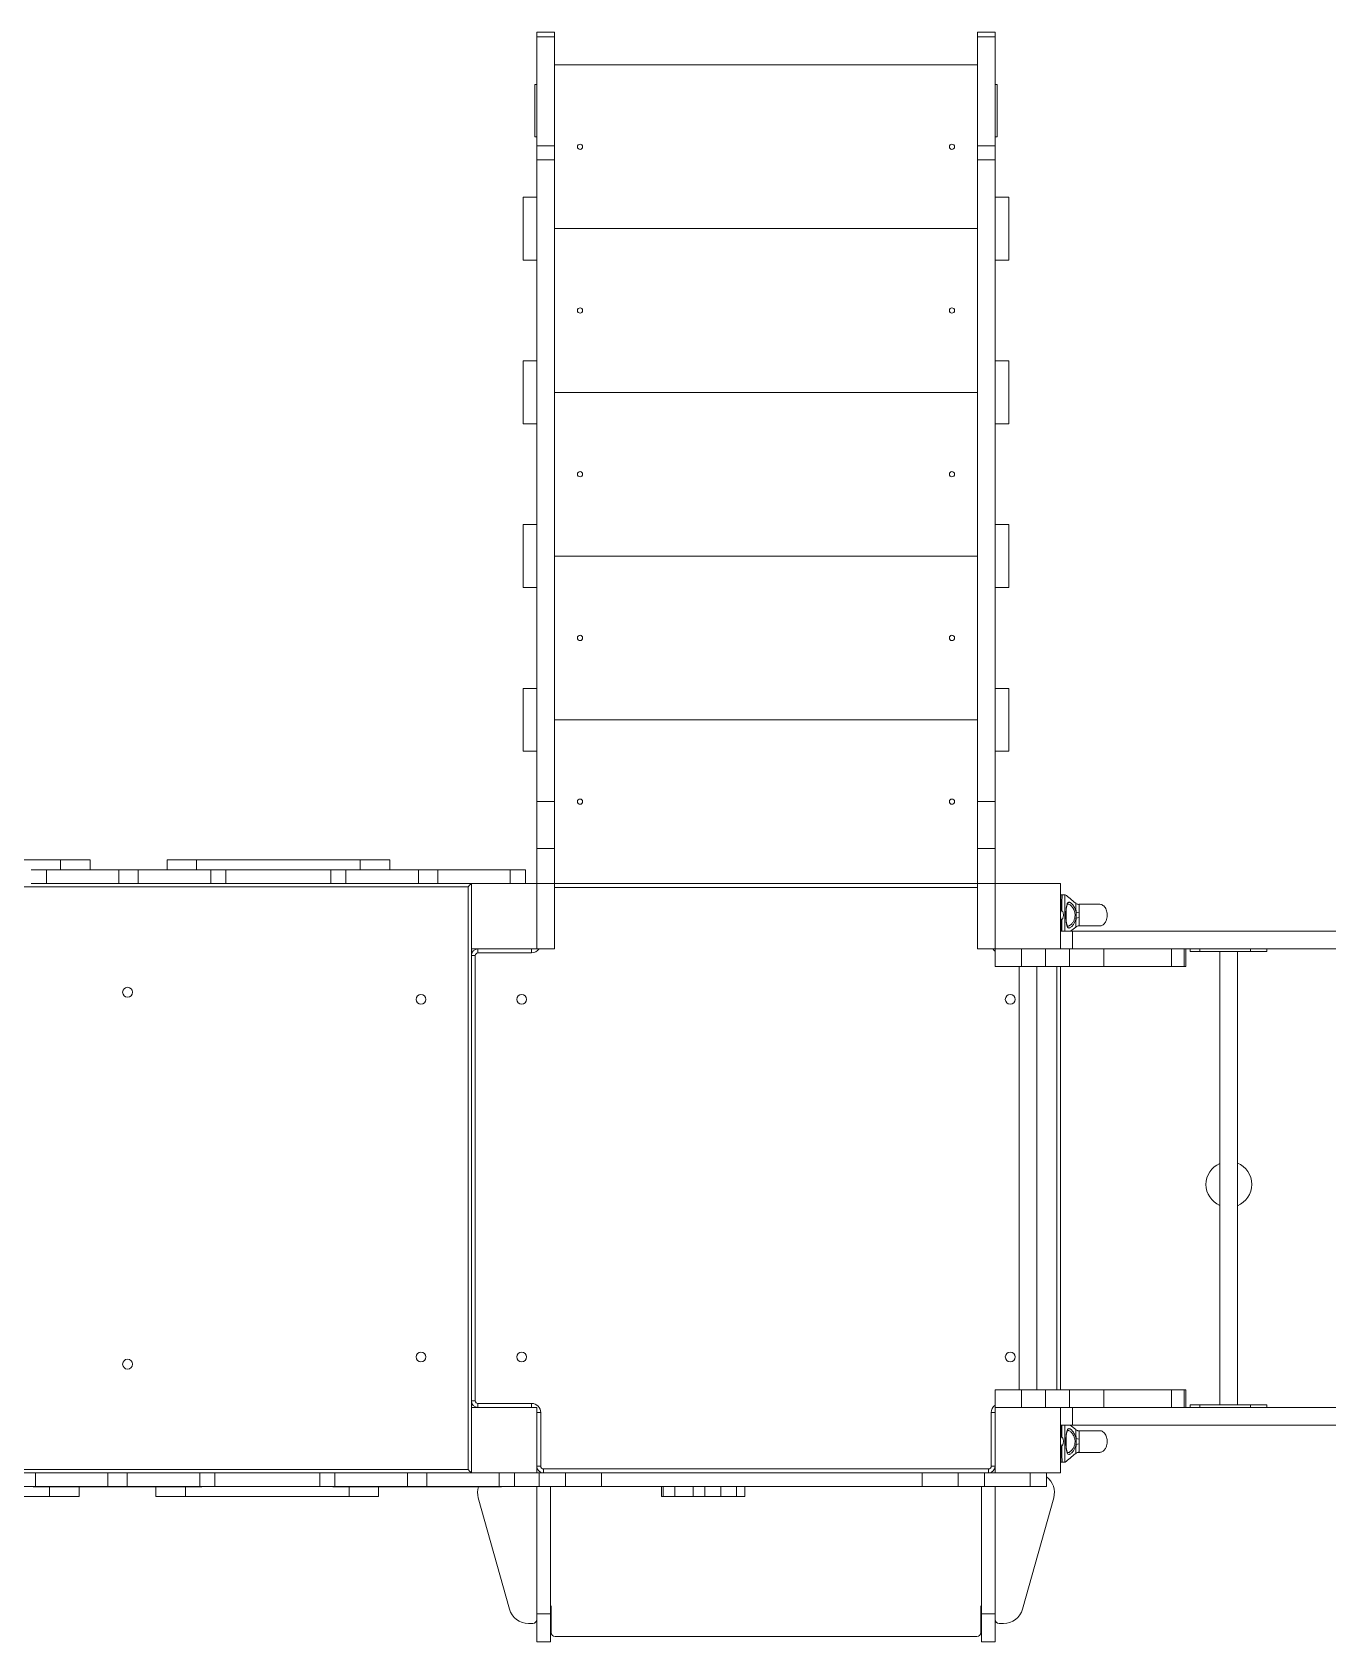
# Model space of a CAD drawing. Header units: millimetres. Extents: x -8760 to 8364, y -7998 to 7451.
# Drawn here: x -1916 to 62, y 1683 to 4141 of the extents above; entities that cross this region are included whole.
import ezdxf

# ---------------------------------------------------------------- set-up
doc = ezdxf.new("R2010")
doc.units = ezdxf.units.MM
doc.layers.add('DIKOM_ОБЪЕКТ', color=7, linetype='Continuous')

msp = doc.modelspace()

# ---------------------------------------------------------------- linework, layer by layer
at = {"layer": 'DIKOM_ОБЪЕКТ', "color": 7, "linetype": 'Continuous', "lineweight": 15}
for p, q in [((-1118.608, 4141.446), (-1145.608, 4141.446)), ((-1145.608, 4141.446), (-1145.608, 4134.164)), ((-1118.608, 4134.164), (-1145.608, 4134.164)), ((-1145.608, 3967.661), (-1145.608, 4134.164)), ((-1118.608, 4141.446), (-1118.608, 4134.164)), ((-1118.608, 3967.661), (-1118.608, 4134.164)), ((-445.608, 4141.446), (-472.608, 4141.446)), ((-472.608, 4141.446), (-472.608, 4134.164)), ((-445.608, 4134.164), (-472.608, 4134.164)), ((-472.608, 3967.661), (-472.608, 4134.164)), ((-445.608, 4141.446), (-445.608, 4134.164)), ((-445.608, 3967.661), (-445.608, 4134.164)), ((-472.608, 4091.446), (-1118.608, 4091.446)), ((-1148.608, 3981.446), (-1148.608, 4061.446)), ((-1148.608, 4061.446), (-1145.608, 4061.446)), ((-445.608, 4061.446), (-442.608, 4061.446)), ((-442.608, 4061.446), (-442.608, 3981.446)), ((-1145.608, 3981.446), (-1148.608, 3981.446)), ((-1118.608, 3967.661), (-1145.608, 3967.661)), ((-1145.608, 3967.661), (-1145.608, 3946.624)), ((-1118.608, 3967.661), (-1118.608, 3946.624)), ((-445.608, 3967.661), (-472.608, 3967.661)), ((-472.608, 3967.661), (-472.608, 3946.624)), ((-442.608, 3981.446), (-445.608, 3981.446)), ((-445.608, 3967.661), (-445.608, 3946.624)), ((-1118.608, 3946.624), (-1145.608, 3946.624)), ((-1145.608, 2966.711), (-1145.608, 3946.624)), ((-1118.608, 2966.711), (-1118.608, 3946.624)), ((-445.608, 3946.624), (-472.608, 3946.624)), ((-472.608, 2966.711), (-472.608, 3946.624)), ((-445.608, 2966.711), (-445.608, 3946.624)), ((-1145.608, 3889.449), (-1166.608, 3889.449)), ((-1166.608, 3889.449), (-1166.608, 3793.448)), ((-424.608, 3889.449), (-445.608, 3889.449)), ((-424.608, 3889.449), (-424.608, 3793.448)), ((-472.608, 3841.446), (-1118.608, 3841.446)), ((-1145.608, 3793.448), (-1166.608, 3793.448)), ((-424.608, 3793.448), (-445.608, 3793.448)), ((-1145.608, 3639.449), (-1166.608, 3639.449)), ((-1166.608, 3639.449), (-1166.608, 3543.448)), ((-424.608, 3639.449), (-445.608, 3639.449)), ((-424.608, 3639.449), (-424.608, 3543.448)), ((-472.608, 3591.446), (-1118.608, 3591.446)), ((-1145.608, 3543.448), (-1166.608, 3543.448)), ((-424.608, 3543.448), (-445.608, 3543.448)), ((-1145.608, 3389.449), (-1166.608, 3389.449)), ((-1166.608, 3389.449), (-1166.608, 3293.448)), ((-424.608, 3389.449), (-445.608, 3389.449)), ((-424.608, 3389.449), (-424.608, 3293.448)), ((-472.608, 3341.446), (-1118.608, 3341.446)), ((-1145.608, 3293.448), (-1166.608, 3293.448)), ((-424.608, 3293.448), (-445.608, 3293.448)), ((-1145.608, 3139.449), (-1166.608, 3139.449)), ((-1166.608, 3139.449), (-1166.608, 3043.448)), ((-424.608, 3139.449), (-445.608, 3139.449)), ((-424.608, 3139.449), (-424.608, 3043.448)), ((-472.608, 3091.446), (-1118.608, 3091.446)), ((-1145.608, 3043.448), (-1166.608, 3043.448)), ((-424.608, 3043.448), (-445.608, 3043.448)), ((-1118.608, 2966.711), (-1145.608, 2966.711)), ((-1145.608, 2966.711), (-1145.608, 2895.031)), ((-1118.608, 2966.711), (-1118.608, 2895.031)), ((-445.608, 2966.711), (-472.608, 2966.711)), ((-472.608, 2966.711), (-472.608, 2895.031)), ((-445.608, 2966.711), (-445.608, 2895.031)), ((-2122.831, 2877.446), (-1872.831, 2877.446)), ((-1872.831, 2877.446), (-1827.831, 2877.446)), ((-1872.831, 2877.446), (-1872.831, 2862.546)), ((-1827.831, 2862.546), (-1827.831, 2877.446)), ((-1710.331, 2877.446), (-1710.331, 2862.546)), ((-1710.331, 2877.446), (-1665.331, 2877.446)), ((-1665.331, 2877.446), (-1415.331, 2877.446)), ((-1665.331, 2877.446), (-1665.331, 2862.546)), ((-1415.331, 2877.446), (-1370.331, 2877.446)), ((-1415.331, 2877.446), (-1415.331, 2862.546)), ((-1370.331, 2862.546), (-1370.331, 2877.446)), ((-1118.608, 2895.031), (-1145.608, 2895.031)), ((-1145.608, 2895.031), (-1145.608, 2841.446)), ((-1118.608, 2895.031), (-1118.608, 2841.446)), ((-445.608, 2895.031), (-472.608, 2895.031)), ((-472.608, 2895.031), (-472.608, 2841.446)), ((-445.608, 2895.031), (-445.608, 2841.446)), ((-1917.831, 2862.446), (-1894.539, 2862.446)), ((-1897.831, 2862.546), (-1897.831, 2862.446)), ((-1897.831, 2862.546), (-1798.415, 2862.546)), ((-1894.539, 2862.446), (-1894.539, 2841.446)), ((-1894.539, 2862.446), (-1783.748, 2862.446)), ((-1798.415, 2862.546), (-1798.415, 2862.446)), ((-1798.415, 2862.546), (-1739.747, 2862.546)), ((-1783.748, 2862.446), (-1783.748, 2841.446)), ((-1783.748, 2862.446), (-1754.414, 2862.446)), ((-1754.414, 2862.446), (-1754.414, 2841.446)), ((-1754.414, 2862.446), (-1643.623, 2862.446)), ((-1739.747, 2862.546), (-1739.747, 2862.446)), ((-1739.747, 2862.546), (-1640.331, 2862.546)), ((-1643.623, 2862.446), (-1643.623, 2841.446)), ((-1643.623, 2862.446), (-1620.331, 2862.446)), ((-1640.331, 2862.546), (-1640.331, 2862.446)), ((-1620.331, 2862.446), (-1620.331, 2841.446)), ((-1620.331, 2862.446), (-1460.331, 2862.446)), ((-1460.331, 2862.446), (-1460.331, 2841.446)), ((-1460.331, 2862.446), (-1437.039, 2862.446)), ((-1440.331, 2862.546), (-1340.915, 2862.546)), ((-1440.331, 2862.546), (-1440.331, 2862.446)), ((-1437.039, 2862.446), (-1437.039, 2841.446)), ((-1437.039, 2862.446), (-1326.248, 2862.446)), ((-1340.915, 2862.546), (-1340.915, 2862.446)), ((-1340.915, 2862.546), (-1282.247, 2862.546)), ((-1326.248, 2862.446), (-1326.248, 2841.446)), ((-1326.248, 2862.446), (-1296.914, 2862.446)), ((-1296.914, 2862.446), (-1296.914, 2841.446)), ((-1296.914, 2862.446), (-1186.123, 2862.446)), ((-1282.247, 2862.546), (-1282.247, 2862.446)), ((-1282.247, 2862.546), (-1182.831, 2862.546)), ((-1186.123, 2862.446), (-1186.123, 2841.446)), ((-1186.123, 2862.446), (-1162.831, 2862.446)), ((-1182.831, 2862.546), (-1182.831, 2862.446)), ((-1162.831, 2862.446), (-1162.831, 2841.446)), ((-1162.831, 2862.446), (-1162.831, 2841.446)), ((-1250.608, 2836.446), (-2740.608, 2836.446)), ((-1917.831, 2841.446), (-1894.539, 2841.446)), ((-1894.539, 2841.446), (-1783.748, 2841.446)), ((-1783.748, 2841.446), (-1754.414, 2841.446)), ((-1754.414, 2841.446), (-1643.623, 2841.446)), ((-1643.623, 2841.446), (-1620.331, 2841.446)), ((-1620.331, 2841.446), (-1460.331, 2841.446)), ((-1460.331, 2841.446), (-1437.039, 2841.446)), ((-1437.039, 2841.446), (-1326.248, 2841.446)), ((-1326.248, 2841.446), (-1296.914, 2841.446)), ((-1296.914, 2841.446), (-1245.608, 2841.446)), ((-1250.608, 1946.446), (-1250.608, 2836.446)), ((-1245.608, 2841.446), (-1245.608, 2741.446)), ((-1145.608, 2841.446), (-1245.608, 2841.446)), ((-1118.608, 2841.446), (-1145.608, 2841.446)), ((-1145.608, 2741.446), (-1145.608, 2841.446)), ((-1118.608, 2841.446), (-1118.608, 2741.446)), ((-1118.608, 2841.446), (-472.608, 2841.446)), ((-472.608, 2835.446), (-1118.608, 2835.446)), ((-445.608, 2841.446), (-472.608, 2841.446)), ((-472.608, 2841.446), (-472.608, 2741.446)), ((-445.608, 2841.446), (-445.608, 2741.446)), ((-345.608, 2841.446), (-445.608, 2841.446)), ((-345.608, 2741.446), (-345.608, 2841.446)), ((-345.108, 2824.351), (-345.108, 2799.709)), ((-345.108, 2824.351), (-343.112, 2824.351)), ((-343.923, 2799.709), (-345.108, 2799.709)), ((-345.108, 2786.541), (-343.923, 2786.541)), ((-345.108, 2786.541), (-345.108, 2768.446)), ((-345.608, 2768.446), (-327.451, 2768.446)), ((-330.549, 2768.446), (-322.629, 2774.968)), ((-327.451, 2768.446), (-327.451, 2741.446)), ((-327.451, 2768.446), (1036.234, 2768.446)), ((-317.839, 2776.713), (-317.894, 2776.735)), ((-1245.608, 2741.446), (-1145.608, 2741.446)), ((-1245.608, 2741.446), (-1245.608, 2041.446)), ((-1239.608, 2731.446), (-1245.608, 2731.446)), ((-1239.608, 2731.446), (-1239.608, 2051.446)), ((-1235.608, 2735.446), (-1235.608, 2741.446)), ((-1153.608, 2735.446), (-1235.608, 2735.446)), ((-1153.608, 2735.446), (-1153.608, 2741.446)), ((-1118.608, 2741.446), (-1145.608, 2741.446)), ((-445.608, 2741.446), (-472.608, 2741.446)), ((-445.608, 2714.446), (-445.608, 2741.446)), ((-445.608, 2741.446), (-345.608, 2741.446)), ((-405.608, 2714.446), (-405.608, 2741.446)), ((-368.712, 2714.446), (-368.712, 2741.446)), ((-345.608, 2741.446), (-332.038, 2741.446)), ((-332.038, 2714.446), (-332.038, 2741.446)), ((-332.038, 2741.446), (-281.242, 2741.446)), ((-281.242, 2741.446), (984.545, 2741.446)), ((-279.695, 2714.446), (-279.695, 2741.446)), ((-176.515, 2714.446), (-176.515, 2741.446)), ((-156.898, 2714.446), (-156.898, 2741.446)), ((-154.588, 2714.446), (-154.588, 2741.446)), ((-147.861, 2741.446), (-147.861, 2737.446)), ((-147.861, 2737.446), (-133.022, 2737.446)), ((-133.022, 2741.446), (-133.022, 2737.446)), ((-133.022, 2737.446), (-55.732, 2737.446)), ((-102.716, 2737.446), (-102.716, 2045.446)), ((-75.716, 2045.446), (-75.716, 2737.446)), ((-55.732, 2741.446), (-55.732, 2737.446)), ((-55.732, 2737.446), (-30.571, 2737.446)), ((-30.571, 2737.446), (-30.571, 2741.446)), ((-405.608, 2714.446), (-445.608, 2714.446)), ((-409.108, 2714.446), (-409.108, 2068.446)), ((-405.608, 2714.446), (-368.712, 2714.446)), ((-382.108, 2068.446), (-382.108, 2714.446)), ((-368.712, 2714.446), (-332.038, 2714.446)), ((-351.608, 2068.446), (-351.608, 2714.446)), ((-345.608, 2714.446), (-345.608, 2068.446)), ((-332.038, 2714.446), (-279.695, 2714.446)), ((-176.515, 2714.446), (-279.695, 2714.446)), ((-156.898, 2714.446), (-176.515, 2714.446)), ((-154.588, 2714.446), (-156.898, 2714.446)), ((-445.608, 2041.446), (-445.608, 2068.446)), ((-405.608, 2068.446), (-445.608, 2068.446)), ((-405.608, 2041.446), (-405.608, 2068.446)), ((-405.608, 2068.446), (-368.712, 2068.446)), ((-368.712, 2041.446), (-368.712, 2068.446)), ((-368.712, 2068.446), (-332.038, 2068.446)), ((-332.038, 2041.446), (-332.038, 2068.446)), ((-332.038, 2068.446), (-279.695, 2068.446)), ((-279.695, 2041.446), (-279.695, 2068.446)), ((-176.515, 2068.446), (-279.695, 2068.446)), ((-176.515, 2041.446), (-176.515, 2068.446)), ((-156.898, 2068.446), (-176.515, 2068.446)), ((-156.898, 2041.446), (-156.898, 2068.446)), ((-154.588, 2068.446), (-156.898, 2068.446)), ((-154.588, 2041.446), (-154.588, 2068.446)), ((-1239.608, 2051.446), (-1245.608, 2051.446)), ((-1145.608, 2041.446), (-1245.608, 2041.446)), ((-1245.608, 2041.446), (-1245.608, 1941.446)), ((-1235.608, 2047.446), (-1153.608, 2047.446)), ((-1235.608, 2047.446), (-1235.608, 2041.446)), ((-1153.608, 2047.446), (-1153.608, 2041.446)), ((-1145.608, 1941.446), (-1145.608, 2041.446)), ((-445.608, 2041.446), (-445.608, 1941.446)), ((-345.608, 2041.446), (-445.608, 2041.446)), ((-345.608, 2041.446), (-332.038, 2041.446)), ((-345.608, 1941.446), (-345.608, 2041.446)), ((-332.038, 2041.446), (-281.242, 2041.446)), ((-327.451, 2041.446), (-327.451, 2014.446)), ((-281.242, 2041.446), (984.545, 2041.446)), ((-147.861, 2045.446), (-147.861, 2041.446)), ((-147.861, 2045.446), (-133.022, 2045.446)), ((-133.022, 2045.446), (-133.022, 2041.446)), ((-133.022, 2045.446), (-55.732, 2045.446)), ((-55.732, 2045.446), (-55.732, 2041.446)), ((-55.732, 2045.446), (-30.571, 2045.446)), ((-30.571, 2041.446), (-30.571, 2045.446)), ((-1139.608, 2033.446), (-1145.608, 2033.446)), ((-1139.608, 2033.446), (-1139.608, 1951.446)), ((-451.608, 1951.446), (-451.608, 2033.446)), ((-445.608, 2033.446), (-451.608, 2033.446)), ((-345.608, 2014.446), (-327.451, 2014.446)), ((-345.108, 2014.446), (-345.108, 1995.865)), ((-343.923, 1995.865), (-345.108, 1995.865)), ((-322.607, 2007.428), (-331.117, 2014.446)), ((-327.451, 2014.446), (1036.234, 2014.446)), ((-345.108, 1982.697), (-345.108, 1957.989)), ((-345.108, 1982.697), (-343.923, 1982.697)), ((-317.839, 1972.869), (-317.894, 1972.891)), ((-2740.608, 1946.446), (-1250.608, 1946.446)), ((-1139.608, 1951.446), (-1145.608, 1951.446)), ((-1135.608, 1947.446), (-455.608, 1947.446)), ((-1135.608, 1941.446), (-1135.608, 1947.446)), ((-455.608, 1941.446), (-455.608, 1947.446)), ((-445.608, 1951.446), (-451.608, 1951.446)), ((-343.104, 1957.989), (-345.108, 1957.989)), ((-1911.41, 1941.446), (-1934.702, 1941.446)), ((-1911.41, 1920.446), (-1934.702, 1920.446)), ((-1914.702, 1920.346), (-1914.702, 1920.446)), ((-1815.286, 1920.346), (-1914.702, 1920.346)), ((-1911.41, 1920.446), (-1911.41, 1941.446)), ((-1800.619, 1941.446), (-1911.41, 1941.446)), ((-1800.619, 1920.446), (-1911.41, 1920.446)), ((-1889.702, 1905.446), (-1889.702, 1920.346)), ((-1844.702, 1905.446), (-1844.702, 1920.346)), ((-1815.286, 1920.346), (-1815.286, 1920.446)), ((-1756.618, 1920.346), (-1815.286, 1920.346)), ((-1800.619, 1920.446), (-1800.619, 1941.446)), ((-1771.285, 1941.446), (-1800.619, 1941.446)), ((-1771.285, 1920.446), (-1800.619, 1920.446)), ((-1771.285, 1920.446), (-1771.285, 1941.446)), ((-1660.494, 1941.446), (-1771.285, 1941.446)), ((-1660.494, 1920.446), (-1771.285, 1920.446)), ((-1756.618, 1920.346), (-1756.618, 1920.446)), ((-1657.202, 1920.346), (-1756.618, 1920.346)), ((-1727.202, 1920.346), (-1727.202, 1905.446)), ((-1682.202, 1905.446), (-1682.202, 1920.346)), ((-1660.494, 1920.446), (-1660.494, 1941.446)), ((-1637.202, 1941.446), (-1660.494, 1941.446)), ((-1637.202, 1920.446), (-1660.494, 1920.446)), ((-1657.202, 1920.346), (-1657.202, 1920.446)), ((-1637.202, 1920.446), (-1637.202, 1941.446)), ((-1477.202, 1941.446), (-1637.202, 1941.446)), ((-1477.202, 1920.446), (-1637.202, 1920.446)), ((-1477.202, 1920.446), (-1477.202, 1941.446)), ((-1453.91, 1941.446), (-1477.202, 1941.446)), ((-1453.91, 1920.446), (-1477.202, 1920.446)), ((-1457.202, 1920.346), (-1457.202, 1920.446)), ((-1357.786, 1920.346), (-1457.202, 1920.346)), ((-1453.91, 1920.446), (-1453.91, 1941.446)), ((-1343.119, 1941.446), (-1453.91, 1941.446)), ((-1343.119, 1920.446), (-1453.91, 1920.446)), ((-1432.202, 1905.446), (-1432.202, 1920.346)), ((-1387.202, 1905.446), (-1387.202, 1920.346)), ((-1357.786, 1920.346), (-1357.786, 1920.446)), ((-1299.118, 1920.346), (-1357.786, 1920.346)), ((-1343.119, 1920.446), (-1343.119, 1941.446)), ((-1313.785, 1941.446), (-1343.119, 1941.446)), ((-1313.785, 1920.446), (-1343.119, 1920.446)), ((-1313.785, 1920.446), (-1313.785, 1941.446)), ((-1245.608, 1941.446), (-1313.785, 1941.446)), ((-1202.994, 1920.446), (-1313.785, 1920.446)), ((-1299.118, 1920.346), (-1299.118, 1920.446)), ((-1199.702, 1920.346), (-1299.118, 1920.346)), ((-1245.608, 1941.446), (-1145.608, 1941.446)), ((-1202.994, 1920.446), (-1202.994, 1941.446)), ((-1179.702, 1920.446), (-1202.994, 1920.446)), ((-1199.702, 1920.346), (-1199.702, 1920.446)), ((-1179.702, 1920.446), (-1179.702, 1941.446)), ((-1141.99, 1920.446), (-1179.702, 1920.446)), ((-1141.99, 1941.446), (-1145.608, 1941.446)), ((-1145.608, 1920.446), (-1145.608, 1726.13)), ((-1141.99, 1941.446), (-1141.99, 1920.446)), ((-1141.99, 1941.446), (-1101.99, 1941.446)), ((-1141.99, 1920.446), (-1101.99, 1920.446)), ((-1124.608, 1920.446), (-1124.608, 1726.13)), ((-1101.99, 1941.446), (-1101.99, 1920.446)), ((-1046.719, 1941.446), (-1101.99, 1941.446)), ((-1046.719, 1920.446), (-1101.99, 1920.446)), ((-1046.719, 1941.446), (-1046.719, 1920.446)), ((-1046.719, 1941.446), (-557.261, 1941.446)), ((-1046.719, 1920.446), (-557.261, 1920.446)), ((-955.312, 1920.446), (-955.312, 1905.446)), ((-952.622, 1905.446), (-952.622, 1920.446)), ((-934.735, 1905.446), (-934.735, 1920.446)), ((-907.022, 1905.446), (-907.022, 1920.446)), ((-889.153, 1905.446), (-889.153, 1920.446)), ((-864.594, 1905.446), (-864.594, 1920.446)), ((-840.805, 1905.446), (-840.805, 1920.446)), ((-827.733, 1905.446), (-827.733, 1920.446)), ((-557.261, 1941.446), (-557.261, 1920.446)), ((-501.99, 1941.446), (-557.261, 1941.446)), ((-501.99, 1920.446), (-557.261, 1920.446)), ((-501.99, 1941.446), (-501.99, 1920.446)), ((-501.99, 1941.446), (-461.99, 1941.446)), ((-501.99, 1920.446), (-461.99, 1920.446)), ((-466.608, 1920.446), (-466.608, 1726.13)), ((-461.99, 1941.446), (-461.99, 1920.446)), ((-445.608, 1941.446), (-461.99, 1941.446)), ((-391.99, 1920.446), (-461.99, 1920.446)), ((-445.608, 1941.446), (-345.608, 1941.446)), ((-445.608, 1920.446), (-445.608, 1726.13)), ((-391.99, 1941.446), (-391.99, 1920.446)), ((-366.99, 1920.446), (-391.99, 1920.446)), ((-366.99, 1941.446), (-366.99, 1920.446)), ((-1889.702, 1905.446), (-2139.702, 1905.446)), ((-1844.702, 1905.446), (-1889.702, 1905.446)), ((-1682.202, 1905.446), (-1727.202, 1905.446)), ((-1432.202, 1905.446), (-1682.202, 1905.446)), ((-1387.202, 1905.446), (-1432.202, 1905.446)), ((-1234.944, 1903.357), (-1187.344, 1733.357)), ((-952.622, 1905.446), (-955.312, 1905.446)), ((-934.735, 1905.446), (-952.622, 1905.446)), ((-907.022, 1905.446), (-934.735, 1905.446)), ((-889.153, 1905.446), (-907.022, 1905.446)), ((-864.594, 1905.446), (-889.153, 1905.446)), ((-840.805, 1905.446), (-864.594, 1905.446)), ((-827.733, 1905.446), (-840.805, 1905.446)), ((-356.273, 1903.357), (-403.873, 1733.357)), ((-1145.608, 1726.13), (-1124.608, 1726.13)), ((-1145.608, 1683.446), (-1145.608, 1726.13)), ((-1124.608, 1683.446), (-1124.608, 1726.13)), ((-1123.608, 1697.446), (-1123.608, 1735.446)), ((-467.608, 1697.446), (-467.608, 1735.446)), ((-466.608, 1726.13), (-445.608, 1726.13)), ((-466.608, 1683.446), (-466.608, 1726.13)), ((-445.608, 1683.446), (-445.608, 1726.13)), ((-1151.608, 1711.446), (-1158.455, 1711.446)), ((-439.608, 1711.446), (-432.762, 1711.446)), ((-1145.608, 1683.446), (-1124.608, 1683.446)), ((-473.608, 1691.446), (-1117.608, 1691.446)), ((-466.608, 1683.446), (-445.608, 1683.446))]:
    msp.add_line(p, q, dxfattribs=at)
at = {"layer": 'DIKOM_ОБЪЕКТ', "color": 7, "linetype": 'Continuous', "lineweight": 15, "flags": 128}
for points in [[(-1250.608, 2836.446), (-1249.633, 2837.421), (-1248.695, 2838.359), (-1247.831, 2839.224), (-1247.073, 2839.982), (-1246.451, 2840.603), (-1245.989, 2841.065), (-1245.704, 2841.35), (-1245.608, 2841.446)], [(-1245.608, 1941.446), (-1245.704, 1941.542), (-1245.989, 1941.826), (-1246.451, 1942.288), (-1247.073, 1942.91), (-1247.831, 1943.668), (-1248.695, 1944.532), (-1249.633, 1945.47), (-1250.608, 1946.446)]]:
    msp.add_lwpolyline(points, dxfattribs=at)
at = {"layer": 'DIKOM_ОБЪЕКТ', "color": 7, "linetype": 'Continuous', "lineweight": 15}
for centre, radius in [((-1079.608, 3966.446), 4), ((-511.608, 3966.446), 4), ((-1079.608, 3716.446), 4), ((-511.608, 3716.446), 4), ((-1079.608, 3466.446), 4), ((-511.608, 3466.446), 4), ((-1079.608, 3216.446), 4), ((-511.608, 3216.446), 4), ((-1079.608, 2966.446), 4), ((-511.608, 2966.446), 4), ((-1770.608, 2675.446), 7.5), ((-1322.608, 2664.446), 7.5), ((-1168.608, 2664.446), 7.5), ((-422.608, 2664.446), 7.5), ((-1770.608, 2107.446), 7.5), ((-1322.608, 2118.446), 7.5), ((-1168.608, 2118.446), 7.5), ((-422.608, 2118.446), 7.5)]:
    msp.add_circle(centre, radius, dxfattribs=at)
for centre, radius, start, end in [((-316.664, 2769.666), 19.784, 91.793786, 106.075233), ((-316.657, 2816.569), 19.767, 253.890787, 268.187922), ((-1235.608, 2731.446), 10, 90, 180), ((-1235.608, 2731.446), 4, 90, 180), ((-1153.608, 2749.446), 14, 270, 325.150095), ((-437.608, 2749.446), 14, 214.849905, 235.150095), ((-88.654, 2381.906), 35, 113.688044, 246.311956), ((-88.654, 2381.906), 35, 291.695295, 68.304705), ((-1235.608, 2051.446), 10, 180, 270), ((-1235.608, 2051.446), 4, 180, 270), ((-1153.608, 2033.446), 14, 0, 90), ((-437.608, 2033.446), 14, 124.849905, 180), ((-316.661, 2012.684), 19.727, 253.870633, 268.197105), ((-316.664, 1965.822), 19.784, 91.793786, 106.075233), ((-1135.608, 1951.446), 10, 180, 270), ((-1135.608, 1951.446), 4, 180, 270), ((-455.608, 1951.446), 4, 270, 0), ((-455.608, 1951.446), 10, 270, 0), ((-1206.055, 1911.446), 30, 162.742495, 195.642246), ((-385.162, 1911.446), 30, 344.357754, 52.718271), ((-1158.455, 1741.446), 30, 195.642246, 270), ((-1129.608, 1735.446), 6, 0, 33.55731), ((-461.608, 1735.446), 6, 146.442896, 180), ((-432.762, 1741.446), 30, 270, 344.357754), ((-1151.608, 1717.446), 6, 270, 0), ((-1117.608, 1697.446), 6, 180, 270), ((-473.608, 1697.446), 6, 270, 0), ((-439.608, 1717.446), 6, 180, 270)]:
    msp.add_arc(centre, radius, start, end, dxfattribs=at)
for points, knots in [([(-345.608, 2824.351), (-345.608, 2824.351), (-345.608, 2824.351), (-345.593, 2824.351), (-345.538, 2824.351), (-345.465, 2824.351), (-345.385, 2824.351), (-345.292, 2824.351), (-345.222, 2824.351), (-345.156, 2824.351), (-345.122, 2824.351), (-345.109, 2824.351), (-345.108, 2824.351)], [0, 0, 0, 0, 0.02008869, 0.31567575, 0.521915096, 0.667203346, 0.820893171, 0.882507854, 0.944445532, 0.978903743, 0.998206376, 1, 1, 1, 1]), ([(-343.923, 2799.709), (-343.912, 2801.195), (-343.891, 2804.166), (-343.832, 2808.677), (-343.745, 2813.121), (-343.62, 2817.286), (-343.456, 2820.74), (-343.284, 2823.033), (-343.156, 2824.015), (-343.112, 2824.351)], [0, 0, 0, 0, 0.13356075, 0.26710976, 0.42913457, 0.59115763, 0.75333378, 0.91551384, 1, 1, 1, 1]), ([(-343.112, 2824.351), (-342.903, 2824.351), (-342.433, 2824.351), (-341.655, 2824.351), (-340.626, 2824.351), (-339.657, 2824.351), (-339.265, 2824.351), (-339.046, 2824.351)], [0, 0, 0, 0, 0.07027318, 0.15838617, 0.3043244, 0.61159616, 1, 1, 1, 1]), ([(-339.046, 2824.351), (-339.041, 2823.981), (-339.03, 2823.24), (-339.073, 2821.237), (-339.124, 2818.567), (-339.182, 2815.223), (-339.233, 2811.319), (-339.275, 2806.974), (-339.305, 2802.272), (-339.323, 2797.552), (-339.328, 2792.735), (-339.321, 2787.924), (-339.301, 2783.033), (-339.268, 2778.397), (-339.224, 2774.143), (-339.177, 2770.769), (-339.148, 2769.089), (-339.136, 2768.446)], [0, 0, 0, 0, 0.06751511, 0.13502911, 0.20513422, 0.27522727, 0.34449144, 0.41375364, 0.4826, 0.55144277, 0.61164755, 0.68039091, 0.74913434, 0.81815231, 0.88717901, 0.9568057, 1, 1, 1, 1]), ([(-339.046, 2824.351), (-338.879, 2824.351), (-338.555, 2824.351), (-338.498, 2824.351), (-338.471, 2824.351)], [0, 0, 0, 0, 0.51530014, 1, 1, 1, 1]), ([(-322.607, 2811.272), (-325.523, 2813.677), (-330.874, 2818.088), (-336.092, 2822.397), (-338.466, 2824.357)], [0, 0, 0, 0, 0.54511407, 1, 1, 1, 1]), ([(-322.142, 2788.677), (-322.188, 2788.423), (-322.389, 2787.325), (-322.881, 2785.436), (-323.75, 2783.062), (-324.848, 2780.812), (-326.201, 2778.64), (-327.748, 2776.681), (-329.433, 2775.029), (-331.101, 2773.867), (-332.152, 2773.51), (-333.1, 2773.421), (-333.956, 2773.571), (-334.953, 2774.45), (-335.745, 2775.923), (-336.344, 2777.83), (-336.808, 2780.18), (-337.149, 2782.833), (-337.392, 2785.786), (-337.541, 2788.899), (-337.606, 2792.151), (-337.589, 2795.394), (-337.49, 2798.601), (-337.308, 2801.626), (-337.032, 2804.445), (-336.658, 2806.93), (-336.168, 2809.06), (-335.556, 2810.743), (-334.797, 2811.965), (-333.884, 2812.68), (-332.793, 2812.883), (-331.844, 2812.643), (-330.781, 2812.146), (-329.593, 2811.353), (-327.875, 2809.723), (-326.093, 2807.499), (-324.541, 2804.92), (-323.33, 2802.161), (-322.568, 2799.765), (-322.258, 2798.175), (-322.141, 2797.578)], [0, 0, 0, 0, 0.00675386, 0.02911813, 0.05196403, 0.07700622, 0.10253689, 0.13245912, 0.16311922, 0.19573247, 0.22949621, 0.23127915, 0.26255348, 0.29499402, 0.32360618, 0.35311799, 0.38070564, 0.40909308, 0.43635986, 0.46439339, 0.49154226, 0.51944664, 0.54653298, 0.57437546, 0.60141659, 0.6292041, 0.6562116, 0.68397161, 0.71104598, 0.73887978, 0.76644661, 0.79478185, 0.80235095, 0.83295432, 0.86444361, 0.89760489, 0.93178816, 0.95760948, 0.98407219, 1, 1, 1, 1]), ([(-334.726, 2776.128), (-334.741, 2776.128), (-334.841, 2776.124), (-334.868, 2776.145), (-335.039, 2776.242), (-335.31, 2776.563), (-335.652, 2777.184), (-336.004, 2778.104), (-336.337, 2779.309), (-336.636, 2780.801), (-336.893, 2782.537), (-337.102, 2784.493), (-337.262, 2786.63), (-337.374, 2788.893), (-337.435, 2791.244), (-337.448, 2793.635), (-337.414, 2796.017), (-337.33, 2798.349), (-337.197, 2800.58), (-337.012, 2802.668), (-336.775, 2804.569), (-336.49, 2806.237), (-336.158, 2807.633), (-335.795, 2808.733), (-335.431, 2809.497), (-335.112, 2809.937), (-334.89, 2810.101), (-334.879, 2810.116), (-334.757, 2810.116), (-334.707, 2810.117)], [0, 0, 0, 0, 0.00791643, 0.05288535, 0.09005544, 0.12272847, 0.15757579, 0.19276998, 0.22953144, 0.26733311, 0.3061121, 0.34589552, 0.38598601, 0.42666409, 0.46738533, 0.50817046, 0.54924423, 0.58994555, 0.63081451, 0.67124191, 0.71134357, 0.75106074, 0.78940174, 0.82745384, 0.86375366, 0.89881317, 0.93492099, 0.97332496, 1, 1, 1, 1]), ([(-334.717, 2776.187), (-334.602, 2776.169), (-334.051, 2776.081), (-332.848, 2776.558), (-331.215, 2777.528), (-329.533, 2778.968), (-328.014, 2780.632), (-326.669, 2782.499), (-325.587, 2784.414), (-324.722, 2786.466), (-324.083, 2788.605), (-323.69, 2790.887), (-323.553, 2793.336), (-323.743, 2795.869), (-324.099, 2797.601), (-324.568, 2799.288), (-325.159, 2800.931), (-326.355, 2803.291), (-327.89, 2805.501), (-329.641, 2807.396), (-331.342, 2808.808), (-332.531, 2809.516), (-333.59, 2809.955), (-334.215, 2810.169), (-334.642, 2810.102), (-334.704, 2810.092)], [0, 0, 0, 0, 0.01610103, 0.07735359, 0.13865582, 0.19442852, 0.25019886, 0.29590346, 0.34158154, 0.38168582, 0.42174878, 0.46216338, 0.50256054, 0.54746562, 0.59240672, 0.59539647, 0.64193677, 0.68852924, 0.74992827, 0.81138169, 0.86879653, 0.92619149, 0.94016593, 0.99144092, 1, 1, 1, 1]), ([(-317.904, 2809.607), (-318.063, 2809.595), (-318.738, 2809.544), (-319.914, 2809.778), (-321.249, 2810.255), (-322.175, 2810.784), (-322.549, 2811.11), (-322.658, 2811.204)], [0, 0, 0, 0, 0.0872467, 0.37200491, 0.64197609, 0.8959311, 1, 1, 1, 1]), ([(-322.141, 2797.578), (-322.148, 2798.502), (-322.16, 2800.365), (-322.195, 2803.053), (-322.249, 2805.619), (-322.323, 2807.723), (-322.413, 2809.349), (-322.521, 2810.654), (-322.633, 2811.4), (-322.64, 2811.248), (-322.641, 2811.224)], [0, 0, 0, 0, 0.14015273, 0.28251327, 0.42624109, 0.57411401, 0.68164351, 0.7926068, 0.9674586, 1, 1, 1, 1]), ([(-317.904, 2809.602), (-317.898, 2809.613), (-317.889, 2809.631), (-317.882, 2809.618), (-317.879, 2809.612)], [0, 0, 0, 0, 0.560485457, 1, 1, 1, 1]), ([(-317.879, 2809.612), (-317.766, 2809.542), (-317.529, 2809.395), (-317.363, 2807.932), (-317.315, 2805.863), (-317.298, 2803.523), (-317.288, 2800.679), (-317.284, 2798.345), (-317.282, 2796.812)], [0, 0, 0, 0, 0.14477448, 0.30409725, 0.49851151, 0.62448568, 0.75341124, 1, 1, 1, 1]), ([(-285.608, 2809.625), (-285.688, 2809.625), (-285.841, 2809.625), (-286.985, 2809.625), (-288.593, 2809.625), (-290.542, 2809.625), (-292.666, 2809.625), (-294.841, 2809.625), (-296.962, 2809.625), (-298.955, 2809.625), (-300.765, 2809.625), (-302.522, 2809.625), (-304.484, 2809.625), (-307.285, 2809.625), (-311.254, 2809.625), (-314.955, 2809.625), (-317.399, 2809.625), (-317.878, 2809.625)], [0, 0, 0, 0, 0.11669447, 0.22399603, 0.32105831, 0.40769233, 0.484077, 0.55066707, 0.60812816, 0.65711403, 0.69825653, 0.73238341, 0.77064353, 0.81823893, 0.893648, 0.97916728, 1, 1, 1, 1]), ([(-285.608, 2776.625), (-284.934, 2776.68), (-283.516, 2776.796), (-281.453, 2777.741), (-279.533, 2779.241), (-277.894, 2781.229), (-276.618, 2783.478), (-275.72, 2785.756), (-275.122, 2787.974), (-274.726, 2790.32), (-274.549, 2793.04), (-274.724, 2796.227), (-275.405, 2799.666), (-276.676, 2803.026), (-278.507, 2805.946), (-280.751, 2808.091), (-283.177, 2809.396), (-284.838, 2809.553), (-285.608, 2809.625)], [0, 0, 0, 0, 0.04633481, 0.0973774, 0.15340891, 0.21313802, 0.2735601, 0.33083191, 0.38133555, 0.4315866, 0.49443622, 0.5687167, 0.65081987, 0.73500262, 0.81489277, 0.88597344, 0.94713411, 1, 1, 1, 1]), ([(-345.108, 2799.709), (-345.113, 2799.709), (-345.13, 2799.709), (-345.163, 2799.697), (-345.216, 2799.657), (-345.319, 2799.509), (-345.541, 2798.776), (-345.596, 2797.691), (-345.605, 2796.738), (-345.608, 2796.381)], [0, 0, 0, 0, 0.00426357, 0.01421807, 0.03002484, 0.06089843, 0.1696122, 0.68879349, 1, 1, 1, 1]), ([(-345.608, 2789.87), (-345.607, 2789.434), (-345.604, 2788.684), (-345.515, 2787.631), (-345.429, 2786.954), (-345.244, 2786.631), (-345.198, 2786.577), (-345.15, 2786.548), (-345.123, 2786.541), (-345.109, 2786.541), (-345.108, 2786.541)], [0, 0, 0, 0, 0.37811859, 0.65201802, 0.92752011, 0.9517442, 0.97606545, 0.98781908, 0.99974054, 1, 1, 1, 1]), ([(-343.923, 2786.541), (-343.798, 2786.556), (-343.519, 2786.588), (-343.064, 2786.885), (-342.474, 2787.6), (-341.894, 2789.043), (-341.5, 2791.063), (-341.417, 2793.413), (-341.56, 2795.794), (-342.02, 2797.632), (-342.612, 2798.809), (-343.022, 2799.328), (-343.454, 2799.62), (-343.74, 2799.704), (-343.892, 2799.708), (-343.923, 2799.709)], [0, 0, 0, 0, 0.02505281, 0.05562723, 0.10544516, 0.20898791, 0.3623483, 0.51623504, 0.67846526, 0.83949983, 0.89043936, 0.94168763, 0.96973299, 0.9937792, 1, 1, 1, 1]), ([(-343.588, 2768.446), (-343.634, 2769.71), (-343.726, 2772.265), (-343.822, 2776.9), (-343.889, 2781.695), (-343.913, 2785.019), (-343.923, 2786.541)], [0, 0, 0, 0, 0.25586989, 0.51741886, 0.7789679, 1, 1, 1, 1]), ([(-322.645, 2774.988), (-322.642, 2774.982), (-322.63, 2774.951), (-322.573, 2775.269), (-322.492, 2775.945), (-322.429, 2776.725), (-322.359, 2777.847), (-322.286, 2779.45), (-322.226, 2781.698), (-322.171, 2784.739), (-322.154, 2787.044), (-322.142, 2788.677)], [0, 0, 0, 0, 0.02392643, 0.12458181, 0.21751827, 0.31339891, 0.34868567, 0.49500685, 0.64732356, 0.75023184, 1, 1, 1, 1]), ([(-322.142, 2788.677), (-321.998, 2790.007), (-321.677, 2792.969), (-321.976, 2795.94), (-322.141, 2797.578)], [0, 0, 0, 0, 0.44888833, 1, 1, 1, 1]), ([(-317.283, 2789.441), (-317.285, 2788.093), (-317.289, 2785.946), (-317.297, 2783.203), (-317.308, 2781.34), (-317.331, 2779.818), (-317.37, 2778.601), (-317.471, 2777.374), (-317.628, 2776.591), (-317.809, 2776.696), (-317.839, 2776.713)], [0, 0, 0, 0, 0.22170157, 0.35283752, 0.48673784, 0.57886754, 0.67994316, 0.78358251, 0.9650032, 1, 1, 1, 1]), ([(-317.282, 2796.812), (-317.305, 2795.602), (-317.352, 2793.146), (-317.306, 2790.688), (-317.283, 2789.441)], [0, 0, 0, 0, 0.49246737, 1, 1, 1, 1]), ([(-322.621, 2774.959), (-322.55, 2775.023), (-322.195, 2775.343), (-321.275, 2775.897), (-319.893, 2776.441), (-318.66, 2776.697), (-317.996, 2776.667), (-317.842, 2776.66)], [0, 0, 0, 0, 0.061770557, 0.307402254, 0.612040057, 0.910159492, 1, 1, 1, 1]), ([(-317.897, 2776.625), (-317.412, 2776.625), (-314.961, 2776.625), (-311.253, 2776.625), (-307.022, 2776.625), (-303.87, 2776.625), (-301.305, 2776.625), (-299.118, 2776.625), (-296.962, 2776.625), (-294.841, 2776.625), (-292.666, 2776.625), (-290.542, 2776.625), (-288.593, 2776.625), (-286.985, 2776.625), (-285.841, 2776.625), (-285.688, 2776.625), (-285.608, 2776.625)], [0, 0, 0, 0, 0.02110149, 0.10659836, 0.18198766, 0.2434148, 0.28985305, 0.34305819, 0.39203122, 0.44947725, 0.51604987, 0.59241452, 0.67902584, 0.77606267, 0.88333611, 1, 1, 1, 1]), ([(-345.108, 1995.865), (-345.113, 1995.865), (-345.13, 1995.864), (-345.163, 1995.852), (-345.216, 1995.813), (-345.319, 1995.664), (-345.541, 1994.932), (-345.596, 1993.847), (-345.605, 1992.894), (-345.608, 1992.537)], [0, 0, 0, 0, 0.00426416, 0.01422003, 0.03002897, 0.06090681, 0.16963553, 0.68875068, 1, 1, 1, 1]), ([(-343.923, 1995.865), (-343.912, 1997.35), (-343.891, 2000.32), (-343.832, 2004.84), (-343.743, 2009.245), (-343.653, 2012.589), (-343.578, 2014.079), (-343.56, 2014.446)], [0, 0, 0, 0, 0.20740143, 0.41480443, 0.66638839, 0.91798787, 1, 1, 1, 1]), ([(-343.923, 1982.697), (-343.798, 1982.711), (-343.519, 1982.744), (-343.064, 1983.041), (-342.474, 1983.756), (-341.894, 1985.198), (-341.5, 1987.219), (-341.417, 1989.569), (-341.56, 1991.95), (-342.02, 1993.788), (-342.612, 1994.964), (-343.021, 1995.484), (-343.454, 1995.776), (-343.74, 1995.86), (-343.892, 1995.864), (-343.923, 1995.865)], [0, 0, 0, 0, 0.02505263, 0.05562684, 0.10544442, 0.20898643, 0.36234573, 0.51626316, 0.67846049, 0.83949392, 0.89043309, 0.94170533, 0.96973321, 0.99377924, 1, 1, 1, 1]), ([(-339.128, 2014.446), (-339.146, 2013.426), (-339.183, 2011.345), (-339.233, 2007.465), (-339.275, 2003.132), (-339.305, 1998.427), (-339.323, 1993.708), (-339.328, 1988.891), (-339.321, 1984.08), (-339.301, 1979.188), (-339.268, 1974.557), (-339.224, 1970.282), (-339.171, 1966.496), (-339.114, 1963.254), (-339.062, 1960.685), (-339.029, 1958.905), (-339.043, 1958.269), (-339.049, 1957.989)], [0, 0, 0, 0, 0.06559096, 0.13384151, 0.20208519, 0.26991915, 0.33774957, 0.39706903, 0.4648015, 0.53253404, 0.60053708, 0.6685433, 0.73715091, 0.80575865, 0.87544175, 0.94513112, 1, 1, 1, 1]), ([(-322.142, 1984.833), (-322.188, 1984.578), (-322.389, 1983.481), (-322.881, 1981.592), (-323.75, 1979.217), (-324.848, 1976.968), (-326.201, 1974.795), (-327.747, 1972.837), (-329.433, 1971.185), (-331.101, 1970.022), (-332.152, 1969.666), (-333.1, 1969.576), (-333.956, 1969.727), (-334.953, 1970.606), (-335.745, 1972.079), (-336.344, 1973.985), (-336.808, 1976.336), (-337.149, 1978.988), (-337.392, 1981.942), (-337.541, 1985.055), (-337.606, 1988.307), (-337.589, 1991.55), (-337.49, 1994.756), (-337.308, 1997.782), (-337.032, 2000.601), (-336.658, 2003.086), (-336.168, 2005.216), (-335.556, 2006.898), (-334.797, 2008.12), (-333.884, 2008.836), (-332.793, 2009.038), (-331.844, 2008.799), (-330.781, 2008.301), (-329.593, 2007.508), (-327.875, 2005.879), (-326.093, 2003.655), (-324.541, 2001.075), (-323.329, 1998.316), (-322.568, 1995.92), (-322.258, 1994.331), (-322.141, 1993.734)], [0, 0, 0, 0, 0.00675002, 0.02911813, 0.05196412, 0.07700642, 0.1025372, 0.13245957, 0.16311798, 0.1957326, 0.22949649, 0.23127943, 0.2625539, 0.29499458, 0.32360686, 0.35311881, 0.38070657, 0.40909414, 0.43636103, 0.46439469, 0.49154368, 0.51944818, 0.5465386, 0.57437742, 0.60141867, 0.6292063, 0.65621393, 0.68397406, 0.71104854, 0.73888246, 0.76644941, 0.79478478, 0.80235392, 0.83295741, 0.86444685, 0.89760826, 0.93179169, 0.95761312, 0.98407595, 1, 1, 1, 1]), ([(-334.726, 1972.284), (-334.741, 1972.283), (-334.841, 1972.281), (-334.868, 1972.301), (-335.039, 1972.398), (-335.31, 1972.718), (-335.652, 1973.34), (-336.004, 1974.26), (-336.337, 1975.465), (-336.636, 1976.956), (-336.893, 1978.693), (-337.102, 1980.648), (-337.262, 1982.785), (-337.374, 1985.049), (-337.435, 1987.4), (-337.448, 1989.79), (-337.414, 1992.172), (-337.33, 1994.504), (-337.197, 1996.736), (-337.012, 1998.823), (-336.775, 2000.724), (-336.49, 2002.392), (-336.158, 2003.789), (-335.795, 2004.888), (-335.431, 2005.652), (-335.112, 2006.093), (-334.89, 2006.257), (-334.879, 2006.271), (-334.757, 2006.272), (-334.707, 2006.273)], [0, 0, 0, 0, 0.0079164, 0.05288514, 0.09005518, 0.12272816, 0.15757543, 0.19276956, 0.22953097, 0.26733258, 0.30611152, 0.34589488, 0.38598531, 0.42666333, 0.46738451, 0.50816958, 0.54924329, 0.58994455, 0.63081345, 0.67124079, 0.71134239, 0.7510595, 0.78940045, 0.82745249, 0.86375226, 0.89881345, 0.93492122, 0.97332498, 1, 1, 1, 1]), ([(-334.717, 1972.343), (-334.602, 1972.324), (-334.051, 1972.236), (-332.848, 1972.714), (-331.215, 1973.683), (-329.533, 1975.124), (-328.014, 1976.788), (-326.669, 1978.655), (-325.587, 1980.57), (-324.722, 1982.622), (-324.083, 1984.76), (-323.69, 1987.043), (-323.553, 1989.492), (-323.744, 1992.024), (-324.099, 1993.757), (-324.569, 1995.443), (-325.159, 1997.086), (-326.355, 1999.446), (-327.89, 2001.657), (-329.641, 2003.552), (-331.342, 2004.965), (-332.531, 2005.672), (-333.59, 2006.11), (-334.215, 2006.325), (-334.642, 2006.258), (-334.704, 2006.248)], [0, 0, 0, 0, 0.01610103, 0.07735469, 0.13865459, 0.19442731, 0.25019767, 0.29590762, 0.3415796, 0.38168389, 0.42174686, 0.46216147, 0.50255866, 0.54747187, 0.592413, 0.59539523, 0.64193555, 0.68852804, 0.74992709, 0.81138053, 0.86879875, 0.92619146, 0.94016591, 0.99144091, 1, 1, 1, 1]), ([(-317.904, 2005.762), (-318.063, 2005.75), (-318.738, 2005.701), (-319.914, 2005.933), (-321.249, 2006.41), (-322.175, 2006.94), (-322.549, 2007.265), (-322.658, 2007.36)], [0, 0, 0, 0, 0.087244827, 0.37199802, 0.641972161, 0.895929953, 1, 1, 1, 1]), ([(-322.141, 1993.734), (-322.148, 1994.658), (-322.16, 1996.52), (-322.195, 1999.208), (-322.249, 2001.774), (-322.323, 2003.878), (-322.413, 2005.505), (-322.521, 2006.809), (-322.633, 2007.555), (-322.64, 2007.403), (-322.641, 2007.38)], [0, 0, 0, 0, 0.14013303, 0.28249683, 0.42622794, 0.57410425, 0.68163622, 0.79260205, 0.96745785, 1, 1, 1, 1]), ([(-322.142, 1984.833), (-321.998, 1986.162), (-321.677, 1989.124), (-321.976, 1992.096), (-322.141, 1993.734)], [0, 0, 0, 0, 0.44886451, 1, 1, 1, 1]), ([(-317.904, 2005.758), (-317.898, 2005.768), (-317.889, 2005.787), (-317.882, 2005.773), (-317.879, 2005.767)], [0, 0, 0, 0, 0.560485457, 1, 1, 1, 1]), ([(-317.879, 2005.767), (-317.766, 2005.697), (-317.529, 2005.55), (-317.363, 2004.087), (-317.315, 2002.018), (-317.298, 1999.679), (-317.288, 1996.835), (-317.284, 1994.5), (-317.282, 1992.967)], [0, 0, 0, 0, 0.144774206, 0.304096666, 0.49851055, 0.624464102, 0.753411718, 1, 1, 1, 1]), ([(-285.608, 2005.781), (-285.688, 2005.781), (-285.841, 2005.781), (-286.985, 2005.781), (-288.593, 2005.781), (-290.542, 2005.781), (-292.666, 2005.781), (-294.841, 2005.781), (-296.962, 2005.781), (-298.955, 2005.781), (-300.765, 2005.781), (-302.522, 2005.781), (-304.484, 2005.781), (-307.285, 2005.781), (-311.254, 2005.781), (-314.955, 2005.781), (-317.399, 2005.781), (-317.878, 2005.781)], [0, 0, 0, 0, 0.11669447, 0.22399603, 0.32105831, 0.40769233, 0.484077, 0.55066707, 0.60812816, 0.65711403, 0.69825653, 0.73238341, 0.77064353, 0.81823893, 0.893648, 0.97916728, 1, 1, 1, 1]), ([(-317.282, 1992.967), (-317.305, 1991.758), (-317.352, 1989.301), (-317.306, 1986.844), (-317.283, 1985.597)], [0, 0, 0, 0, 0.49240321, 1, 1, 1, 1]), ([(-285.608, 1972.781), (-284.934, 1972.836), (-283.516, 1972.952), (-281.453, 1973.896), (-279.533, 1975.397), (-277.894, 1977.385), (-276.618, 1979.633), (-275.72, 1981.911), (-275.122, 1984.13), (-274.726, 1986.475), (-274.549, 1989.195), (-274.724, 1992.382), (-275.405, 1995.822), (-276.676, 1999.182), (-278.507, 2002.101), (-280.751, 2004.247), (-283.177, 2005.553), (-284.838, 2005.708), (-285.608, 2005.781)], [0, 0, 0, 0, 0.04633474, 0.09737726, 0.15341537, 0.21313599, 0.27355798, 0.33082971, 0.38133327, 0.43158425, 0.49443377, 0.56871414, 0.65081719, 0.7349998, 0.81488984, 0.8859704, 0.94713589, 1, 1, 1, 1]), ([(-345.608, 1986.025), (-345.607, 1985.59), (-345.604, 1984.839), (-345.515, 1983.786), (-345.429, 1983.109), (-345.244, 1982.786), (-345.198, 1982.733), (-345.15, 1982.704), (-345.123, 1982.697), (-345.109, 1982.697), (-345.108, 1982.697)], [0, 0, 0, 0, 0.37811859, 0.65201802, 0.92752011, 0.9517442, 0.97606545, 0.98781908, 0.99974054, 1, 1, 1, 1]), ([(-343.104, 1957.989), (-343.161, 1958.432), (-343.275, 1959.316), (-343.438, 1961.428), (-343.591, 1964.397), (-343.724, 1968.42), (-343.823, 1973.046), (-343.889, 1977.852), (-343.913, 1981.175), (-343.923, 1982.697)], [0, 0, 0, 0, 0.11005364, 0.22010547, 0.38107587, 0.54204693, 0.70300958, 0.86397227, 1, 1, 1, 1]), ([(-338.581, 1957.959), (-336.139, 1959.981), (-330.664, 1964.516), (-325.494, 1968.768), (-322.629, 1971.124)], [0, 0, 0, 0, 0.44590565, 1, 1, 1, 1]), ([(-322.645, 1971.144), (-322.642, 1971.138), (-322.63, 1971.107), (-322.573, 1971.424), (-322.492, 1972.1), (-322.429, 1972.881), (-322.359, 1974.002), (-322.286, 1975.606), (-322.226, 1977.854), (-322.171, 1980.895), (-322.154, 1983.2), (-322.142, 1984.833)], [0, 0, 0, 0, 0.02392647, 0.12458202, 0.21751863, 0.31339943, 0.34868625, 0.49500767, 0.64734434, 0.75023142, 1, 1, 1, 1]), ([(-322.621, 1971.115), (-322.55, 1971.179), (-322.195, 1971.499), (-321.275, 1972.054), (-319.893, 1972.596), (-318.66, 1972.853), (-317.996, 1972.822), (-317.842, 1972.815)], [0, 0, 0, 0, 0.06177004, 0.30742908, 0.61204333, 0.91016025, 1, 1, 1, 1]), ([(-317.897, 1972.781), (-317.412, 1972.781), (-314.961, 1972.781), (-311.253, 1972.781), (-307.022, 1972.781), (-303.87, 1972.781), (-301.305, 1972.781), (-299.118, 1972.781), (-296.962, 1972.781), (-294.841, 1972.781), (-292.666, 1972.781), (-290.542, 1972.781), (-288.593, 1972.781), (-286.985, 1972.781), (-285.841, 1972.781), (-285.688, 1972.781), (-285.608, 1972.781)], [0, 0, 0, 0, 0.02110149, 0.10659836, 0.18198766, 0.2434148, 0.28985305, 0.34305819, 0.39203122, 0.44947725, 0.51604987, 0.59241452, 0.67902584, 0.77606267, 0.88333611, 1, 1, 1, 1]), ([(-317.283, 1985.597), (-317.285, 1984.248), (-317.289, 1982.102), (-317.297, 1979.359), (-317.308, 1977.496), (-317.331, 1975.973), (-317.37, 1974.756), (-317.471, 1973.53), (-317.628, 1972.747), (-317.809, 1972.852), (-317.839, 1972.869)], [0, 0, 0, 0, 0.22170157, 0.35283752, 0.48673784, 0.57886754, 0.67994316, 0.78358251, 0.9650032, 1, 1, 1, 1]), ([(-345.108, 1957.989), (-345.11, 1957.989), (-345.133, 1957.989), (-345.182, 1957.989), (-345.261, 1957.989), (-345.39, 1957.989), (-345.576, 1957.989), (-345.595, 1957.989), (-345.608, 1957.989)], [0, 0, 0, 0, 0.002600027, 0.03635861, 0.07916877, 0.154900883, 0.378320026, 1, 1, 1, 1]), ([(-339.049, 1957.989), (-339.177, 1957.989), (-339.433, 1957.989), (-340.008, 1957.989), (-340.716, 1957.989), (-341.418, 1957.989), (-342.188, 1957.989), (-342.731, 1957.989), (-343.043, 1957.989), (-343.104, 1957.989)], [0, 0, 0, 0, 0.24965003, 0.49882109, 0.65619064, 0.8143803, 0.89665524, 0.97980033, 1, 1, 1, 1]), ([(-338.607, 1957.989), (-338.6, 1957.989), (-338.582, 1957.989), (-338.864, 1957.989), (-339.049, 1957.989)], [0, 0, 0, 0, 0.344796783, 1, 1, 1, 1])]:
    msp.add_open_spline(points, degree=3, knots=knots, dxfattribs=at)

doc.saveas('drawing.dxf')
